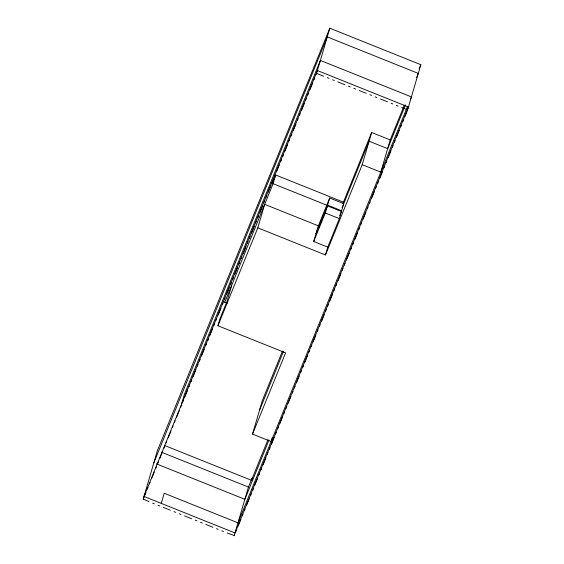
<?xml version="1.0" encoding="UTF-8"?>
<svg xmlns="http://www.w3.org/2000/svg" width="564" height="564" viewBox="0 0 564 564"><rect width="100%" height="100%" fill="white"/><g stroke="black" fill="none" stroke-linecap="round" stroke-linejoin="round"><path stroke-width="0.85" d="M149.072 501.671L143.249 499.02M143.496 498.16L157.412 450.573L329.806 28.2L420.836 64.698L407.955 108.746M181.425 404.536L184.386 394.419L320.387 60.426L411.417 96.916L410.423 99.349M161.269 503.377L164.23 493.26L237.98 522.835L407.462 106.624M272.306 437.347L271.08 441.549L252.517 434.104L285.596 352.874L217.923 325.745L220.002 318.618L226.954 301.557L231.748 285.165M217.923 325.745L257.79 227.835L264.664 204.323L318.477 225.896M316.129 74.526L316.679 73.101M316.926 72.248L329.806 28.2M252.517 434.104L262.316 400.602L282.493 351.048M257.79 227.835L325.463 254.963L327.754 247.131L313.704 241.498L315.791 234.37L327.402 205.853L341.453 211.486M313.704 241.498L325.315 212.981L327.402 205.853M329.693 198.013L318.082 226.531L315.995 233.658L327.613 205.141L329.693 198.013L343.744 203.646L339.366 218.606L327.754 247.131M227.095 532.959L234.272 535.518M234.525 534.658L248.442 487.063L252.115 478.046L251.452 480.309L164.491 445.44M342.827 203.689L371.634 132.484L390.203 139.928L380.778 172.154L362.215 164.709L371.634 132.484M404.846 116.713L407.709 109.599M153.831 462.825L327.261 36.907L418.291 73.405L416.641 77.451M143.164 499.302L145.942 492.478M147.331 489.066L148.029 487.359M149.418 483.947L150.109 482.241M151.497 478.829L154.275 472.012M155.671 468.599L156.362 466.893M157.751 463.481L158.449 461.775M159.838 458.363L162.615 451.538M164.004 448.126L164.695 446.42M166.084 443.008L166.782 441.302M168.171 437.89L170.948 431.065M172.337 427.653L173.035 425.947M174.424 422.535L175.115 420.829M176.504 417.416L179.289 410.592M180.677 407.18L181.368 405.474M182.757 402.069L183.455 400.362M184.844 396.95L187.622 390.126M189.011 386.714L189.708 385.008M191.097 381.595L191.788 379.889M193.177 376.477L195.955 369.653M197.344 366.24L198.042 364.534M199.43 361.122L200.128 359.416M201.517 356.004L204.295 349.179M205.684 345.767L206.375 344.061M207.763 340.649L208.461 338.943M209.85 335.531L212.628 328.713M214.017 325.301L214.715 323.595M216.104 320.183L216.795 318.477M218.183 315.064L220.961 308.24M222.357 304.828L223.048 303.122M224.437 299.71L225.135 298.003M226.524 294.591L229.301 287.767M230.69 284.355L231.381 282.649M232.777 279.236L233.468 277.53M234.857 274.118L237.634 267.294M239.023 263.889L239.721 262.182M241.11 258.77L241.801 257.064M243.197 253.652L245.974 246.828M247.363 243.415L248.054 241.709M249.443 238.297L250.141 236.591M251.53 233.179L254.308 226.354M255.696 222.942L256.394 221.236M257.783 217.824L258.474 216.118M259.863 212.706L262.641 205.881M264.03 202.469L264.727 200.763M266.116 197.351L266.814 195.645M268.203 192.239L270.981 185.415M272.37 182.003L273.061 180.297M274.449 176.885L275.147 175.178M276.536 171.766L279.314 164.942M280.703 161.53L281.401 159.823M282.79 156.411L283.481 154.705M284.869 151.293L287.654 144.469M289.043 141.056L289.734 139.35M291.123 135.938L291.821 134.232M293.209 130.82L295.987 124.002M297.376 120.59L298.074 118.884M299.463 115.472L300.154 113.766M301.543 110.354L304.32 103.529M305.709 100.117L306.407 98.411M307.796 94.999L308.487 93.293M309.883 89.88L312.66 83.056M314.049 79.644L314.74 77.938M272.059 183.942L275.366 175.827M224.796 302.233L273.075 183.681L275.62 174.967L343.293 202.102M259.391 410.592L283.537 351.294M342.08 207.721L369.089 141.197L387.651 148.642L405.445 104.953M339.669 215.659L341.657 210.774L327.613 205.141M325.463 254.963L362.215 164.709M251.452 480.309L267.985 439.709M390.203 139.928L404.367 105.144M419.186 68.745L420.836 64.698M269.021 439.983L244.861 499.323L156.27 463.798M234.194 535.8L234.652 534.665M236.041 531.253L236.739 529.547M238.128 526.134L240.906 519.31M242.294 515.898L242.992 514.192M244.381 510.78L245.072 509.073M246.461 505.661L249.239 498.837M250.635 495.425L251.325 493.719M252.714 490.306L253.412 488.6M254.801 485.188L257.579 478.364M258.968 474.959L259.659 473.252M261.047 469.84L261.745 468.134M263.134 464.722L265.912 457.897M267.301 454.485L267.999 452.779M269.388 449.367L270.078 447.661M271.467 444.249L274.252 437.424M275.641 434.012L276.332 432.306M277.721 428.894L278.419 427.188M279.807 423.775L282.585 416.951M283.974 413.539L284.672 411.833M286.061 408.421L286.752 406.722M288.141 403.309L290.918 396.485M292.307 393.073L293.005 391.367M294.394 387.954L295.092 386.248M296.481 382.836L299.258 376.012M300.647 372.6L301.338 370.893M302.727 367.481L303.425 365.775M304.814 362.363L307.591 355.539M308.98 352.126L309.678 350.42M311.067 347.008L311.758 345.302M313.147 341.89L315.925 335.072M317.32 331.66L318.011 329.954M319.4 326.542L320.098 324.836M321.487 321.424L324.265 314.599M325.654 311.187L326.344 309.481M327.74 306.069L328.431 304.363M329.82 300.95L332.598 294.126M333.987 290.714L334.685 289.008M336.073 285.596L336.764 283.889M338.16 280.477L340.938 273.653M342.327 270.241L343.018 268.542M344.407 265.129L345.105 263.423M346.493 260.011L349.271 253.187M350.66 249.774L351.358 248.068M352.747 244.656L353.438 242.95M354.827 239.538L357.604 232.713M358.993 229.301L359.691 227.595M361.08 224.183L361.778 222.477M363.167 219.065L365.944 212.24M367.333 208.828L368.024 207.122M369.413 203.71L370.111 202.004M371.5 198.598L374.277 191.774M375.666 188.362L376.364 186.656M377.753 183.244L378.444 181.537M379.833 178.125L382.618 171.301M384.006 167.889L384.697 166.183M386.086 162.77L386.784 161.064M388.173 157.652L390.951 150.828M392.34 147.415L393.037 145.709M394.426 142.297L395.117 140.591M396.506 137.179L399.284 130.355M400.673 126.949L401.371 125.243M402.759 121.831L403.45 120.125M316.594 73.39L323.687 76.232M327.233 77.656L329.009 78.368M332.556 79.792L334.325 80.497M337.871 81.921L344.964 84.762M348.51 86.186L350.286 86.898M353.832 88.322L355.609 89.034M359.155 90.451L366.248 93.3M369.794 94.717L371.563 95.429M375.109 96.853L376.886 97.565M380.432 98.982L387.524 101.83M391.071 103.254L392.847 103.959M396.393 105.383L398.163 106.095M401.709 107.52L407.624 109.888M271.474 183.039L327.698 205.578M325.315 212.981L339.366 218.606M223.203 301.592L227.243 303.213M161.48 452.201L248.442 487.063M152.618 503.095L154.395 503.807M157.941 505.231L159.718 505.936M163.264 507.36L170.356 510.201M173.902 511.626L175.672 512.338M179.218 513.762L180.995 514.474M184.541 515.891L191.633 518.739M195.179 520.156L196.956 520.868M200.502 522.292L202.272 523.004M205.818 524.421L212.91 527.269M216.456 528.694L218.233 529.399M221.779 530.823L223.548 531.535M317.426 70.542L143.996 496.454L235.026 532.952L408.456 107.04L317.426 70.542"/></g></svg>
